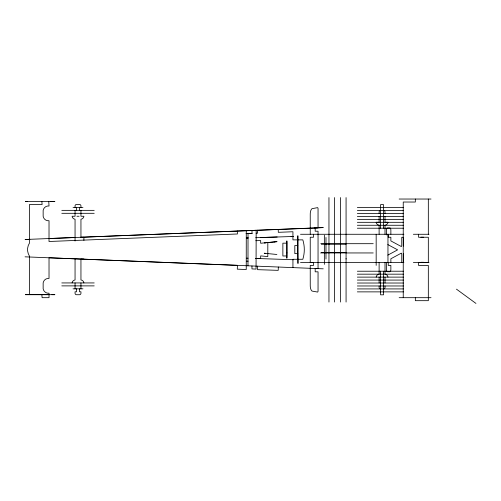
<?xml version="1.0" encoding="UTF-8"?>
<svg xmlns="http://www.w3.org/2000/svg" width="501" height="501" viewBox="0 0 501 501"><rect width="100%" height="100%" fill="white"/><g stroke="black" fill="none" stroke-linecap="round" stroke-linejoin="round"><path stroke-width="0.75" d="M29.453 294.669L29.453 256.092A12.018 11.974 89.7 0 1 29.453 243.098L29.453 204.521L42.115 204.521L41.865 201.515M237.317 231.03L237.424 233.986L49.017 241.495L49.023 220.741A5.348 5.323 89.7 0 1 43.149 216.319L43.149 210.42A5.348 5.323 89.7 0 1 49.023 205.999L48.772 201.515M247.989 265.812L248.026 233.554L252.003 233.397L252.003 230.447L256.168 230.285L256.055 269.081L251.959 268.918L251.959 265.968M267.828 242.547L267.797 256.593L260.664 255.892L260.664 258.585L255.773 258.428M287.004 252.855L286.967 242.34A53.594 0.62 90 0 0 286.835 240.868L286.835 258.259A53.594 0.62 90 0 0 286.967 256.794L287.004 252.974M292.935 267.609L292.935 259.28L302.829 259.28A32.728 32.728 0 0 0 302.829 239.873L292.935 239.879L292.935 231.744L278.312 232.326L278.23 229.377M297.807 253.656L297.807 245.528L294.813 245.528L294.813 253.631L297.851 253.656L297.97 263.457L297.851 235.733L297.807 245.528M346.072 259.036L346.072 258.547M257.646 266.188L257.533 269.663L278.212 270.352L278.324 267.02M387.843 255.122L397.625 249.855L387.843 244.594M264.265 242.897L265.724 242.747M269.137 242.409L260.664 243.248L260.664 240.555L255.773 240.712M264.647 242.866L277.053 241.651L269.256 242.415M274.41 241.908L274.711 241.864M29.897 239.303L25.075 239.497L252.003 230.447M48.647 238.551L75.206 237.487M80.674 237.274L318.047 227.899L318.047 208.817A1.152 0.501 -90 0 0 317.521 207.658L312.01 208.666A5.805 2.511 -90 0 0 310.238 214.509L310.238 234.274M314.622 227.917L323.239 227.586L254.182 230.366M246.022 233.616L252.228 233.372M256.105 233.215L257.658 233.153L257.583 230.209M246.536 238.013L248.17 237.95M255.698 237.712L293.317 236.472L291.031 236.547M248.108 237.95L246.636 238M260.539 237.549L277.191 236.986M41.865 294.676L42.115 297.682L49.023 297.682L49.023 293.198A5.348 5.323 89.7 0 1 43.149 288.776L43.149 282.877A5.348 5.329 89.7 0 1 49.023 278.45L49.023 257.79L237.43 265.305L237.28 269.162L246.241 269.519L246.279 230.673M48.772 294.676L25.445 294.669L49.549 294.676M420.909 237.236L423.583 237.224M420.928 262.299L423.602 262.286M399.147 199.035L431.023 199.035M27.323 201.515L25.445 201.515L54.891 201.515L50.701 201.521M73.046 207.408L82.959 207.408M357.345 207.571L403.474 207.571M61.798 210.357L94.207 210.357M357.345 210.52L403.474 210.52M61.798 213.307L94.207 213.307M357.345 213.47L403.474 213.47M76.935 216.257L79.07 216.257M380.591 216.344L379.119 216.344L379.119 222.244L376.17 222.244A3.319 3.319 0 0 0 379.119 225.193L379.119 234.274M383.541 216.344L385.012 216.344L385.012 222.244L387.962 222.244A3.319 3.319 0 0 1 385.012 225.193L385.012 234.274M357.345 216.419L403.474 216.419M357.345 219.369L403.474 219.369M357.345 222.319L403.474 222.319M357.345 225.268L403.474 225.268M357.345 228.218L403.474 228.218M300.506 234.274L403.881 234.274M413.363 234.274L429 234.274M320.778 243.693L373.22 243.693M321.316 244.206L346.059 244.206M321.316 252.416L346.059 252.416M320.527 252.949L373.22 252.949M83.899 259.073L80.949 259.073L80.949 279.984A3.319 3.319 0 0 1 83.899 282.933M300.506 262.418L403.881 262.418M413.363 262.418L429 262.418M357.345 271.223L403.474 271.223M357.345 274.172L403.474 274.172M357.345 277.122L403.474 277.122M357.345 280.072L403.474 280.072M61.798 282.933L94.207 282.933M357.345 283.021L403.474 283.021M61.798 285.883L94.207 285.883M357.345 285.971L403.474 285.971M73.046 288.833L82.959 288.833M357.345 288.92L403.474 288.92M357.345 291.87L403.474 291.87M49.192 294.669L54.891 294.676L51.935 294.669M399.147 297.688L431.023 297.688M246.536 258.159L248.07 258.209M255.698 258.466L293.317 259.718L292.997 259.706M246.586 261.14L248.108 261.19M286.747 243.167L282.871 243.167L282.871 255.992L286.747 255.955M276.89 254.483L264.265 253.243L265.812 253.387M25.05 256.825L323.239 268.83M456.474 289.165L475.95 303.424M428.33 199.035L428.33 234.274M418.579 234.274L418.579 237.255L428.33 237.255L428.33 262.461L418.579 262.461L418.579 265.442L428.33 265.442L428.33 300.681L415.335 300.681L415.335 297.688M415.335 199.035L415.335 202.028L403.242 202.028L403.242 297.688M403.38 262.374L403.38 253.844A4.547 1.791 -90 0 0 403.543 253.587M401.764 262.374L401.764 253.944A4.547 1.791 -90 0 1 401.301 253.155L390.868 258.773L390.868 262.418M390.868 234.274L390.868 230.26A2.311 0.914 -90 0 0 389.953 227.949L387.379 227.949A2.311 0.914 -90 0 0 386.465 230.26L386.465 234.95M388.25 234.274L388.25 237.255L390.868 237.255L390.868 240.918L401.301 246.53A4.547 1.791 -90 0 1 401.764 245.734L401.764 237.305L403.374 237.305L403.374 245.834A4.547 1.791 -90 0 1 403.549 246.097M388.25 262.418L388.25 265.405L390.868 265.405L390.868 269.438A2.311 0.914 -90 0 1 389.953 271.749L387.379 271.749A2.311 0.914 -90 0 1 386.465 269.438L386.465 262.411M387.962 234.274L387.962 262.418M385.012 213.395L385.012 211.923A1.472 1.472 0 0 0 383.541 210.445M385.012 262.418L385.012 274.172A3.319 3.319 0 0 1 387.962 277.122M385.012 277.122L385.012 283.021M385.012 285.971L385.012 287.442A1.472 1.472 0 0 1 383.541 288.92M383.541 228.218L383.541 204.621L380.591 204.621L380.591 228.218M383.541 271.223L383.541 294.82L380.591 294.82L380.591 271.223M379.119 213.395L379.119 211.923A1.472 1.472 0 0 1 380.591 210.445M379.119 262.418L379.119 274.172A3.319 3.319 0 0 0 376.17 277.122M379.119 277.122L379.119 283.021M379.119 285.971L379.119 287.442A1.472 1.472 0 0 0 380.591 288.92M376.17 234.274L376.17 265.367M346.072 197.594L346.072 302.059M340.411 197.576L340.411 302.047M334.624 197.576L334.624 302.047M328.957 197.588L328.957 302.053M325.976 237.455L325.976 259.067M324.36 235.207L324.36 264.384M315.185 227.905L315.185 231.224L318.047 231.218L318.047 268.498L315.185 268.505L315.185 271.824L318.047 271.818L318.047 290.899A1.152 0.501 -90 0 1 317.521 292.058L312.01 291.056A5.805 2.511 -90 0 1 310.238 285.207L310.238 265.442L313.513 265.442L313.513 262.474L310.238 262.474L310.238 237.242L313.513 237.242L313.513 234.274M83.899 240.386L83.899 237.267L80.949 237.267L80.949 219.206A3.319 3.319 0 0 0 83.899 216.257L80.949 216.257L80.949 210.357M80.949 207.408L80.949 205.936A1.472 1.472 0 0 0 79.477 204.458L76.528 204.458A1.472 1.472 0 0 0 75.056 205.936L75.056 207.408M80.949 282.933L80.949 288.833M79.477 207.408L79.477 210.357M79.477 288.833L79.477 291.782L80.949 291.782L80.949 293.254A1.472 1.472 0 0 1 79.477 294.726L76.528 294.726A1.472 1.472 0 0 1 75.056 293.254L75.056 291.782L76.528 291.782L76.528 288.833M76.528 207.408L76.528 210.357M75.056 210.357L75.056 216.257L72.106 216.257A3.319 3.319 0 0 0 75.056 219.206L75.056 241.025M75.056 258.942L75.056 279.984A3.319 3.319 0 0 0 72.106 282.933M75.056 282.933L75.056 288.833"/></g></svg>
